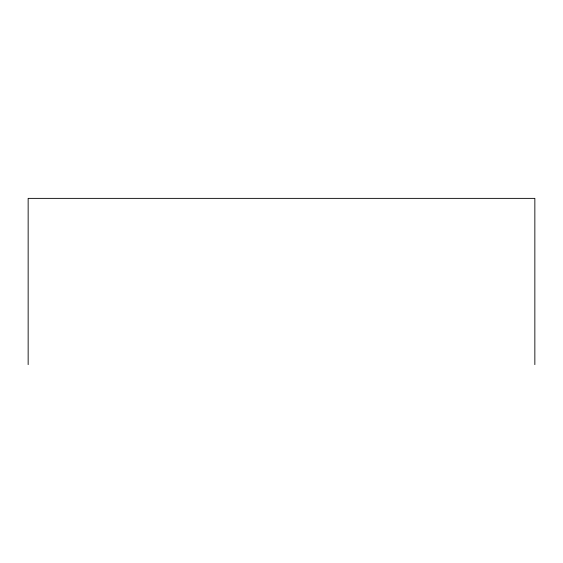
<?xml version="1.0" encoding="UTF-8"?>
<svg xmlns="http://www.w3.org/2000/svg" width="563" height="563" viewBox="0 0 563 563"><rect width="100%" height="100%" fill="white"/><g stroke="black" fill="none" stroke-linecap="round" stroke-linejoin="round"><path stroke-width="0.84" d="M534.85 364.627L534.85 198.373L28.15 198.373L28.15 364.627"/></g></svg>
